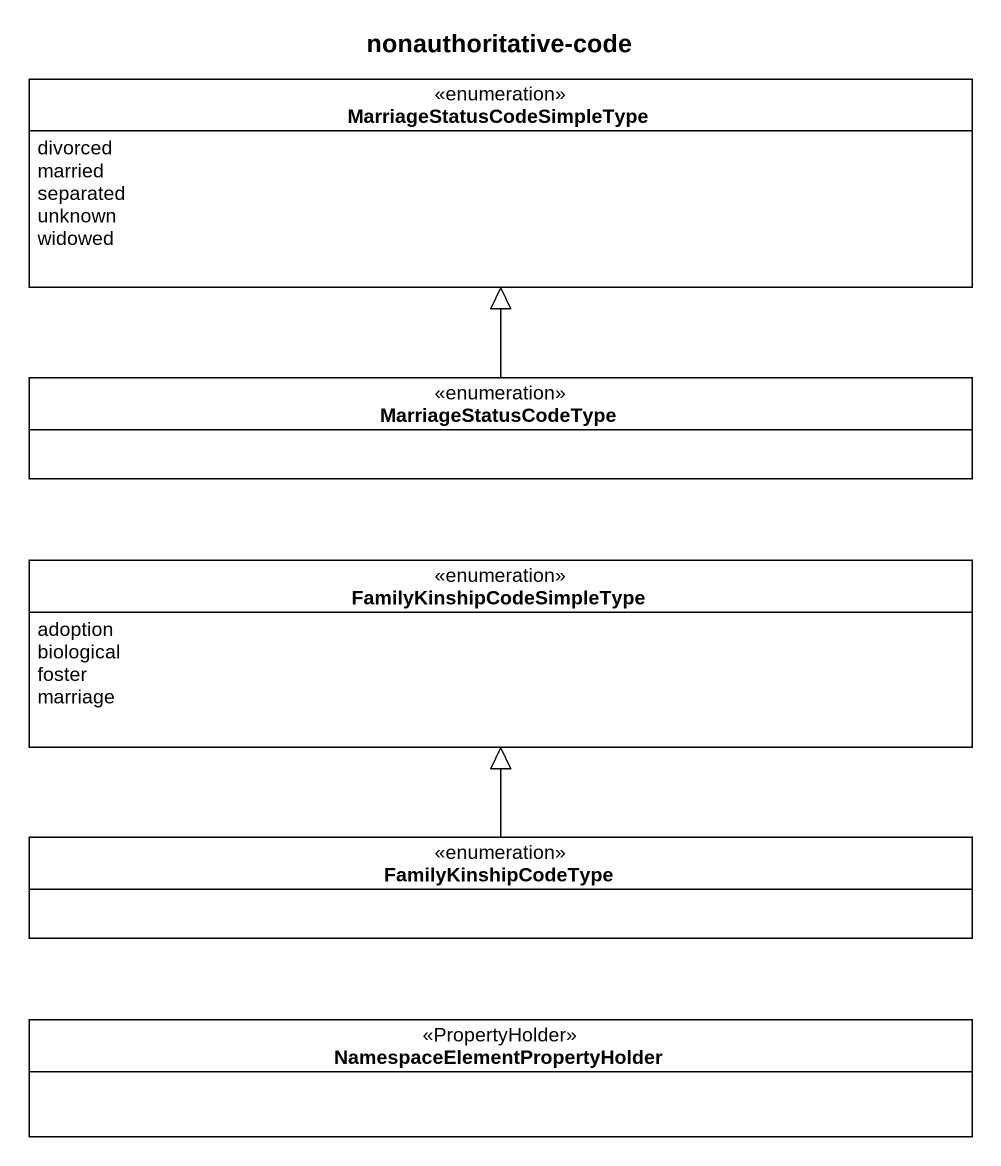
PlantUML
@startuml
title nonauthoritative-code
hide circle
hide empty members
enum MarriageStatusCodeSimpleType {
  divorced
  married
  separated
  unknown
  widowed
}
enum MarriageStatusCodeType
enum FamilyKinshipCodeSimpleType {
  adoption
  biological
  foster
  marriage
}
enum FamilyKinshipCodeType
class "NamespaceElementPropertyHolder" as NamespaceElementPropertyHold <<PropertyHolder>>
MarriageStatusCodeType -up-|> MarriageStatusCodeSimpleType
FamilyKinshipCodeType -up-|> FamilyKinshipCodeSimpleType
@enduml
